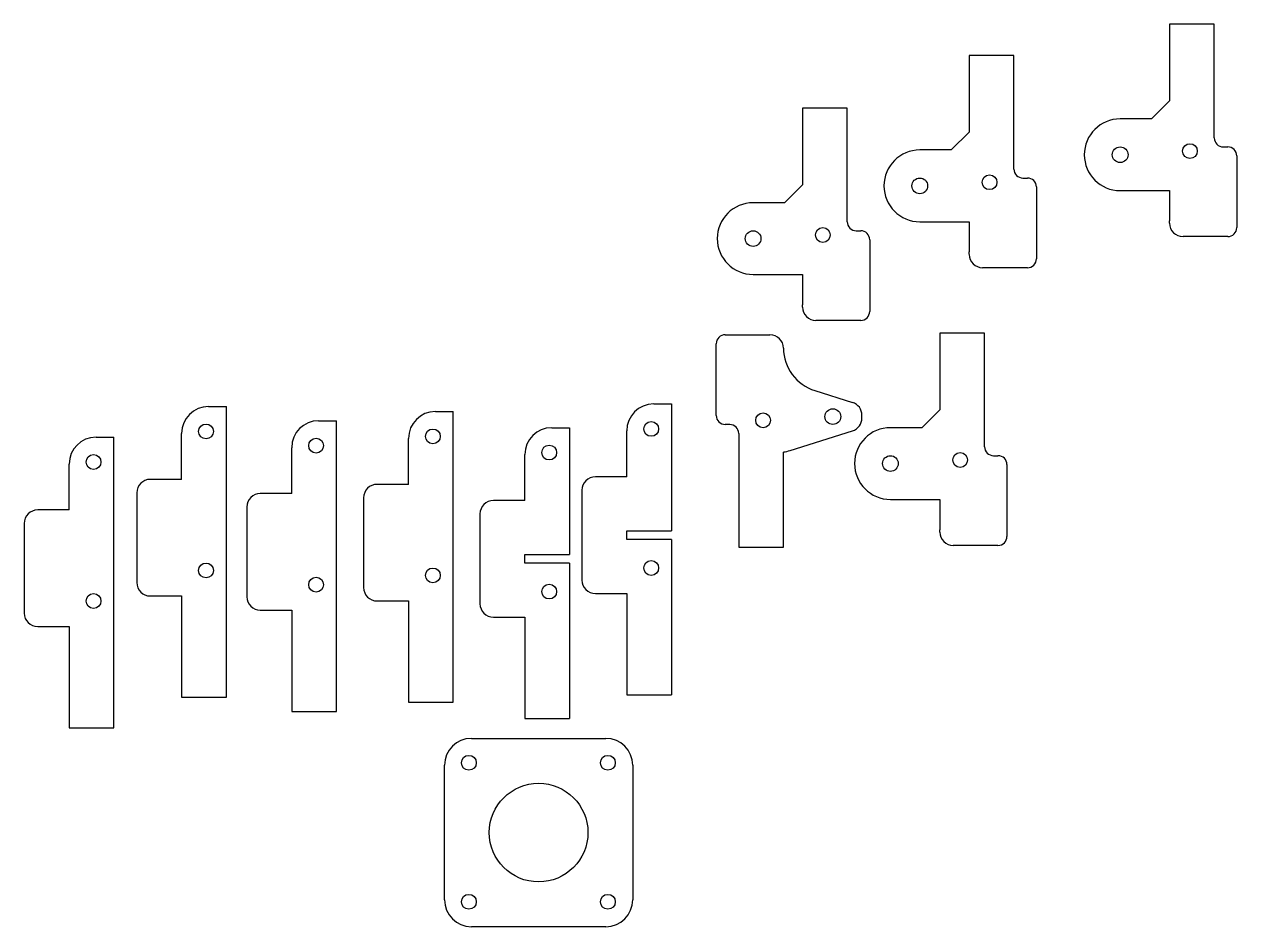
# Model space of a CAD drawing. Header units: millimetres. Extents: x -974 to 1122, y -177 to 977.
# Drawn here: x 685 to 955.4, y 435.2 to 636.4 of the extents above; entities that cross this region are included whole.
import ezdxf
from ezdxf.lldxf.tags import DXFTag

# ---------------------------------------------------------------- set-up
doc = ezdxf.new("R2010")
doc.units = ezdxf.units.MM
for name, color, linetype in [('Default', 7, 'Continuous'), ('EXRTUDER_BASE', 7, 'Continuous'), ('EXTRUDER_BOTTOM', 7, 'Continuous'), ('EXTRUDER_BOTTOM_', 7, 'Continuous'), ('EXTRUDER_MIDDLE_', 7, 'Continuous'), ('EXTRUDER_TOP', 7, 'Continuous')]:
    doc.layers.add(name, color=color, linetype=linetype)
tags = doc.linetypes.add('HIDDEN2', pattern=[4.7625, 3.175, -1.5875]).pattern_tags.tags
tags[6:7] = [DXFTag(74, 4), DXFTag(75, 0), DXFTag(340, '0'), DXFTag(46, 0.0), DXFTag(50, 0.0), DXFTag(44, 0.0), DXFTag(45, 0.0)]
tags[4:5] = [DXFTag(74, 4), DXFTag(75, 0), DXFTag(340, '0'), DXFTag(46, 0.0), DXFTag(50, 0.0), DXFTag(44, 0.0), DXFTag(45, 0.0)]

# ---------------------------------------------------------------- blocks, each defined once
blk = doc.blocks.new('SE38')
at = {"layer": 'EXRTUDER_BASE', "color": 7, "linetype": 'Continuous'}
for p, q in [((784.69, 477.2), (814.69, 477.2)), ((778.69, 441.2), (778.69, 471.2)), ((820.69, 471.2), (820.69, 441.2)), ((814.69, 435.2), (784.69, 435.2))]:
    blk.add_line(p, q, dxfattribs=at)
for centre, radius in [((784.13, 471.76), 1.65), ((815.13, 471.76), 1.65), ((799.69, 456.2), 11), ((784.13, 440.76), 1.65), ((815.13, 440.76), 1.65)]:
    blk.add_circle(centre, radius, dxfattribs=at)
for centre, start, end in [((784.69, 471.2), 90, 180), ((814.69, 471.2), 0, 90), ((784.69, 441.2), 180, 270), ((814.69, 441.2), 270, 0)]:
    blk.add_arc(centre, 6, start, end, dxfattribs=at)
blk = doc.blocks.new('SE39')
at = {"layer": 'EXTRUDER_BOTTOM', "color": 7, "linetype": 'Continuous'}
for p, q in [((776.66, 550.09), (780.66, 550.09)), ((780.66, 485.26), (780.66, 550.09)), ((770.66, 533.85), (770.66, 544.09)), ((770.66, 533.85), (763.66, 533.85)), ((760.66, 530.85), (760.66, 510.85)), ((763.66, 507.85), (770.66, 507.85)), ((770.66, 507.85), (770.66, 485.26)), ((770.66, 485.26), (780.66, 485.26))]:
    blk.add_line(p, q, dxfattribs=at)
for centre in [(776.1, 544.54), (776.1, 513.54)]:
    blk.add_circle(centre, 1.65, dxfattribs=at)
for centre, radius, start, end in [((776.66, 544.09), 6, 90, 180), ((763.66, 530.85), 3, 90, 180), ((763.66, 510.85), 3, 180, 270)]:
    blk.add_arc(centre, radius, start, end, dxfattribs=at)
blk = doc.blocks.new('SE40')
at = {"layer": 'EXTRUDER_TOP', "color": 7, "linetype": 'Continuous'}
for p, q in [((841.31, 567.2), (851.29, 567.2)), ((839.31, 549.2), (839.31, 565.2)), ((861.29, 554.75), (869.71, 552.11)), ((871.81, 548.65), (871.81, 549.25)), ((842.31, 547.2), (841.31, 547.2)), ((844.31, 545.2), (844.31, 519.85)), ((855.77, 541.41), (869.71, 545.79)), ((854.29, 519.85), (854.29, 541.06)), ((844.31, 519.85), (854.29, 519.85))]:
    blk.add_line(p, q, dxfattribs=at)
for centre, radius in [((849.76, 548.14), 1.65), ((865.31, 548.95), 1.75)]:
    blk.add_circle(centre, radius, dxfattribs=at)
for centre, radius, start, end in [((841.31, 565.2), 2, 90, 180), ((851.29, 564.2), 3, 0.4191, 90), ((864.29, 564.29), 10, 180.4191, 252.5528), ((868.81, 549.25), 3, 0, 72.5528), ((841.31, 549.2), 2, 180, 270), ((842.31, 545.2), 2, 0, 90), ((868.81, 548.65), 3, 287.4472, 0), ((852.77, 550.95), 10, 278.7236, 287.4472)]:
    blk.add_arc(centre, radius, start, end, dxfattribs=at)
blk = doc.blocks.new('SE41')
at = {"layer": 'EXTRUDER_MIDDLE_', "color": 7, "linetype": 'Continuous'}
for p, q in [((858.53, 617.75), (858.53, 600.65)), ((868.53, 617.75), (858.53, 617.75)), ((868.53, 592.4), (868.53, 617.75)), ((858.53, 600.65), (854.53, 596.65)), ((854.53, 596.65), (847.53, 596.65)), ((870.53, 590.4), (871.53, 590.4)), ((873.53, 588.4), (873.53, 572.4)), ((847.53, 580.65), (858.53, 580.65)), ((858.53, 580.65), (858.53, 573.91)), ((871.53, 570.4), (861.54, 570.4))]:
    blk.add_line(p, q, dxfattribs=at)
at = {"layer": 'EXTRUDER_MIDDLE_', "color": 7, "linetype": 'HIDDEN2'}
for p, q in [((847.53, 580.65), (858.53, 580.65)), ((871.53, 570.4), (861.54, 570.4))]:
    blk.add_line(p, q, dxfattribs=at)
at = {"layer": 'EXTRUDER_MIDDLE_', "color": 7, "linetype": 'Continuous'}
for centre, radius in [((847.53, 588.65), 1.75), ((863.08, 589.46), 1.65)]:
    blk.add_circle(centre, radius, dxfattribs=at)
for centre, radius, start, end in [((847.53, 588.65), 8, 90, 270), ((870.53, 592.4), 2, 180, 270), ((871.53, 588.4), 2, 0, 90), ((848.54, 573.31), 10, 0.4191, 3.4477), ((861.54, 573.4), 3, 180.4191, 270), ((871.53, 572.4), 2, 270, 0)]:
    blk.add_arc(centre, radius, start, end, dxfattribs=at)
blk = doc.blocks.new('SE42')
at = {"layer": 'EXTRUDER_BOTTOM_', "color": 7, "linetype": 'Continuous'}
for p, q in [((802.61, 546.49), (806.61, 546.49)), ((806.61, 546.49), (806.61, 518.24)), ((796.61, 530.24), (796.61, 540.49)), ((796.61, 530.24), (789.61, 530.24)), ((786.61, 527.24), (786.61, 507.24)), ((796.61, 518.24), (806.61, 518.24)), ((796.61, 516.24), (796.61, 518.24)), ((806.61, 516.24), (796.61, 516.24)), ((806.61, 516.24), (806.6, 481.65)), ((789.61, 504.24), (796.61, 504.24)), ((796.61, 504.24), (796.61, 481.65)), ((796.61, 481.65), (806.6, 481.65))]:
    blk.add_line(p, q, dxfattribs=at)
for centre in [(802.05, 540.94), (802.05, 509.94)]:
    blk.add_circle(centre, 1.65, dxfattribs=at)
for centre, radius, start, end in [((802.61, 540.49), 6, 90, 180), ((789.61, 527.24), 3, 90, 180), ((789.61, 507.24), 3, 180, 270)]:
    blk.add_arc(centre, radius, start, end, dxfattribs=at)
blk = doc.blocks.new('SE116')
at = {"layer": 'EXTRUDER_MIDDLE_', "color": 7, "linetype": 'Continuous'}
for p, q in [((889.15, 567.58), (889.15, 550.49)), ((899.15, 567.58), (889.15, 567.58)), ((899.15, 542.24), (899.15, 567.58)), ((889.15, 550.49), (885.15, 546.49)), ((885.15, 546.49), (878.15, 546.49)), ((901.15, 540.24), (902.15, 540.24)), ((904.15, 538.24), (904.15, 522.24)), ((878.15, 530.49), (889.15, 530.49)), ((889.15, 530.49), (889.15, 523.74)), ((902.15, 520.24), (892.17, 520.24))]:
    blk.add_line(p, q, dxfattribs=at)
at = {"layer": 'EXTRUDER_MIDDLE_', "color": 7, "linetype": 'HIDDEN2'}
for p, q in [((878.15, 530.49), (889.15, 530.49)), ((902.15, 520.24), (892.17, 520.24))]:
    blk.add_line(p, q, dxfattribs=at)
at = {"layer": 'EXTRUDER_MIDDLE_', "color": 7, "linetype": 'Continuous'}
for centre, radius in [((893.71, 539.29), 1.65), ((878.15, 538.49), 1.75)]:
    blk.add_circle(centre, radius, dxfattribs=at)
for centre, radius, start, end in [((878.15, 538.49), 8, 90, 270), ((901.15, 542.24), 2, 180, 270), ((902.15, 538.24), 2, 0, 90), ((879.17, 523.14), 10, 0.4191, 3.4477), ((892.17, 523.24), 3, 180.4191, 270), ((902.15, 522.24), 2, 270, 0)]:
    blk.add_arc(centre, radius, start, end, dxfattribs=at)
blk = doc.blocks.new('SE117')
at = {"layer": 'EXTRUDER_MIDDLE_', "color": 7, "linetype": 'Continuous'}
for p, q in [((895.71, 629.51), (895.71, 612.41)), ((905.71, 629.51), (895.71, 629.51)), ((905.71, 604.16), (905.71, 629.51)), ((895.71, 612.41), (891.71, 608.41)), ((891.71, 608.41), (884.71, 608.41)), ((907.71, 602.16), (908.71, 602.16)), ((910.71, 600.16), (910.71, 584.16)), ((884.71, 592.41), (895.71, 592.41)), ((895.71, 592.41), (895.71, 585.67)), ((908.71, 582.16), (898.72, 582.16))]:
    blk.add_line(p, q, dxfattribs=at)
at = {"layer": 'EXTRUDER_MIDDLE_', "color": 7, "linetype": 'HIDDEN2'}
for p, q in [((884.71, 592.41), (895.71, 592.41)), ((908.71, 582.16), (898.72, 582.16))]:
    blk.add_line(p, q, dxfattribs=at)
at = {"layer": 'EXTRUDER_MIDDLE_', "color": 7, "linetype": 'Continuous'}
for centre, radius in [((884.71, 600.41), 1.75), ((900.26, 601.22), 1.65)]:
    blk.add_circle(centre, radius, dxfattribs=at)
for centre, radius, start, end in [((884.71, 600.41), 8, 90, 270), ((907.71, 604.16), 2, 180, 270), ((908.71, 600.16), 2, 0, 90), ((885.72, 585.07), 10, 0.4191, 3.4477), ((898.72, 585.16), 3, 180.4191, 270), ((908.71, 584.16), 2, 270, 0)]:
    blk.add_arc(centre, radius, start, end, dxfattribs=at)
blk = doc.blocks.new('SE118')
at = {"layer": 'EXTRUDER_MIDDLE_', "color": 7, "linetype": 'Continuous'}
for p, q in [((940.4, 636.45), (940.4, 619.35)), ((950.4, 636.45), (940.4, 636.45)), ((950.4, 611.1), (950.4, 636.45)), ((940.4, 619.35), (936.4, 615.35)), ((936.4, 615.35), (929.4, 615.35)), ((952.4, 609.1), (953.4, 609.1)), ((955.4, 607.1), (955.4, 591.1)), ((929.4, 599.35), (940.4, 599.35)), ((940.4, 599.35), (940.4, 592.61)), ((953.4, 589.1), (943.42, 589.1))]:
    blk.add_line(p, q, dxfattribs=at)
at = {"layer": 'EXTRUDER_MIDDLE_', "color": 7, "linetype": 'HIDDEN2'}
for p, q in [((929.4, 599.35), (940.4, 599.35)), ((953.4, 589.1), (943.42, 589.1))]:
    blk.add_line(p, q, dxfattribs=at)
at = {"layer": 'EXTRUDER_MIDDLE_', "color": 7, "linetype": 'Continuous'}
for centre, radius in [((929.4, 607.35), 1.75), ((944.96, 608.16), 1.65)]:
    blk.add_circle(centre, radius, dxfattribs=at)
for centre, radius, start, end in [((929.4, 607.35), 8, 90, 270), ((952.4, 611.1), 2, 180, 270), ((953.4, 607.1), 2, 0, 90), ((930.42, 592.01), 10, 0.4191, 3.4477), ((943.42, 592.1), 3, 180.4191, 270), ((953.4, 591.1), 2, 270, 0)]:
    blk.add_arc(centre, radius, start, end, dxfattribs=at)
blk = doc.blocks.new('SE119')
at = {"layer": 'EXTRUDER_BOTTOM_', "color": 7, "linetype": 'Continuous'}
for p, q in [((825.35, 551.77), (829.35, 551.77)), ((829.35, 551.77), (829.35, 523.52)), ((819.35, 535.52), (819.35, 545.77)), ((819.35, 535.52), (812.35, 535.52)), ((809.35, 532.52), (809.35, 512.52)), ((819.35, 523.52), (829.35, 523.52)), ((819.35, 521.52), (819.35, 523.52)), ((829.35, 521.52), (819.35, 521.52)), ((829.35, 521.52), (829.35, 486.93)), ((812.35, 509.52), (819.35, 509.52)), ((819.35, 509.52), (819.35, 486.93)), ((819.35, 486.93), (829.35, 486.93))]:
    blk.add_line(p, q, dxfattribs=at)
for centre in [(824.8, 546.21), (824.8, 515.21)]:
    blk.add_circle(centre, 1.65, dxfattribs=at)
for centre, radius, start, end in [((825.35, 545.77), 6, 90, 180), ((812.35, 532.52), 3, 90, 180), ((812.35, 512.52), 3, 180, 270)]:
    blk.add_arc(centre, radius, start, end, dxfattribs=at)
blk = doc.blocks.new('SE120')
at = {"layer": 'EXTRUDER_BOTTOM', "color": 7, "linetype": 'Continuous'}
for p, q in [((750.61, 548.03), (754.61, 548.03)), ((754.61, 483.19), (754.61, 548.03)), ((744.61, 531.79), (744.61, 542.03)), ((744.61, 531.79), (737.61, 531.79)), ((734.61, 528.79), (734.61, 508.79)), ((737.61, 505.79), (744.61, 505.79)), ((744.61, 505.79), (744.61, 483.19)), ((744.61, 483.19), (754.61, 483.19))]:
    blk.add_line(p, q, dxfattribs=at)
for centre in [(750.06, 542.48), (750.06, 511.48)]:
    blk.add_circle(centre, 1.65, dxfattribs=at)
for centre, radius, start, end in [((750.61, 542.03), 6, 90, 180), ((737.61, 528.79), 3, 90, 180), ((737.61, 508.79), 3, 180, 270)]:
    blk.add_arc(centre, radius, start, end, dxfattribs=at)
blk = doc.blocks.new('SE121')
at = {"layer": 'EXTRUDER_BOTTOM', "color": 7, "linetype": 'Continuous'}
for p, q in [((726.06, 551.21), (730.05, 551.21)), ((730.05, 486.37), (730.05, 551.21)), ((720.06, 534.96), (720.06, 545.21)), ((720.06, 534.96), (713.05, 534.96)), ((710.05, 531.96), (710.05, 511.96)), ((713.05, 508.96), (720.05, 508.96)), ((720.05, 508.96), (720.05, 486.37)), ((720.05, 486.37), (730.05, 486.37))]:
    blk.add_line(p, q, dxfattribs=at)
for centre in [(725.5, 545.65), (725.5, 514.65)]:
    blk.add_circle(centre, 1.65, dxfattribs=at)
for centre, radius, start, end in [((726.06, 545.21), 6, 90, 180), ((713.05, 531.96), 3, 90, 180), ((713.05, 511.96), 3, 180, 270)]:
    blk.add_arc(centre, radius, start, end, dxfattribs=at)
blk = doc.blocks.new('SE122')
at = {"layer": 'EXTRUDER_BOTTOM', "color": 7, "linetype": 'Continuous'}
for p, q in [((700.97, 544.38), (704.96, 544.38)), ((704.96, 479.54), (704.96, 544.38)), ((694.97, 528.14), (694.97, 538.38)), ((694.97, 528.14), (687.96, 528.14)), ((684.96, 525.14), (684.96, 505.14)), ((687.96, 502.14), (694.96, 502.14)), ((694.96, 502.14), (694.96, 479.54)), ((694.96, 479.54), (704.96, 479.54))]:
    blk.add_line(p, q, dxfattribs=at)
for centre in [(700.41, 538.83), (700.41, 507.83)]:
    blk.add_circle(centre, 1.65, dxfattribs=at)
for centre, radius, start, end in [((700.97, 538.38), 6, 90, 180), ((687.96, 525.14), 3, 90, 180), ((687.96, 505.14), 3, 180, 270)]:
    blk.add_arc(centre, radius, start, end, dxfattribs=at)

msp = doc.modelspace()

# ---------------------------------------------------------------- block references
at = {"layer": 'Default'}
for name in ['SE118', 'SE117', 'SE41', 'SE40', 'SE116', 'SE119', 'SE121', 'SE39', 'SE120', 'SE42', 'SE122', 'SE38']:
    msp.add_blockref(name, (0, 0), dxfattribs=at)

doc.saveas('drawing.dxf')
